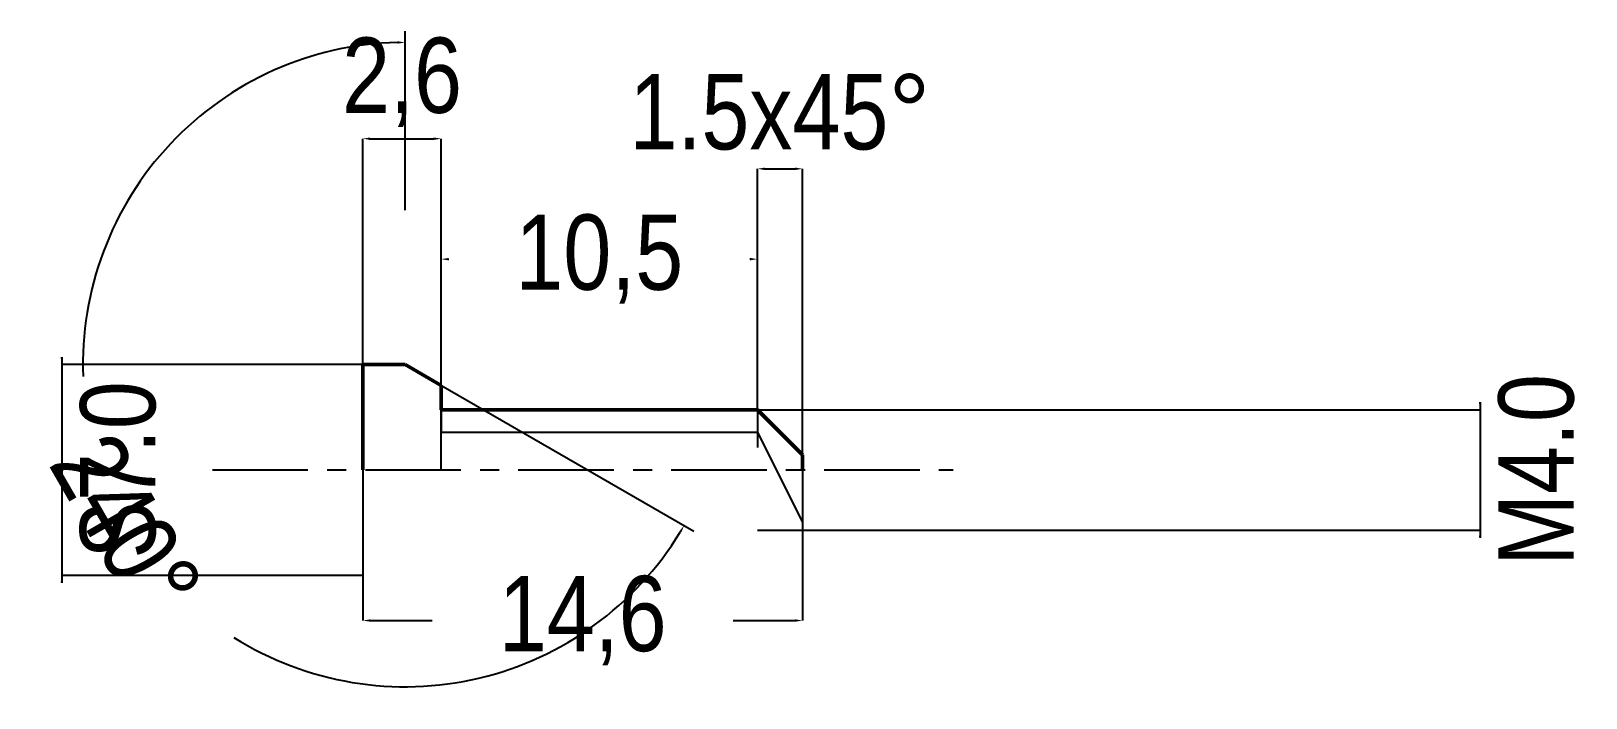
# Model space of a CAD drawing. Header units: millimetres. Extents: x -11 to 40.6, y -7.6 to 14.6.
import ezdxf

# ---------------------------------------------------------------- set-up
doc = ezdxf.new("R2010")
doc.units = ezdxf.units.MM
doc.linetypes.add('CENTER', pattern=[5.08, 3.175, -0.635, 0.635, -0.635])
doc.layers.add('Axises', color=6, linetype='CENTER')
for name, color, linetype, lineweight in [('Main', 7, 'CONTINUOUS', 50), ('Measure', 170, 'Continuous', 25), ('Thread', 4, 'CONTINUOUS', 25)]:
    doc.layers.add(name, color=color, linetype=linetype, lineweight=lineweight)
doc.styles.add('OpenSansCondensed-Light', font='OpenSansCondensed-Light.ttf')
doc.dimstyles.new('EZ_CURVED', dxfattribs={"dimtxt": 0.25, "dimasz": 0.25, "dimexe": 0.375, "dimexo": 0.125, "dimgap": 0.1, "dimtad": 1, "dimlfac": 100, "dimzin": 12, "dimdsep": 46, "dimtxsty": 'OpenSansCondensed-Light', "dimcen": 2.5, "dimazin": 2, "dimtfac": 0.5, "dimtmove": 2, "dimatfit": 3, "dimarcsym": 2})
doc.dimstyles.get("Standard").update_dxf_attribs({"dimtxt": 2.5, "dimasz": 2.5, "dimexe": 1.25, "dimexo": 0.625, "dimtad": 1, "dimcen": 2.5, "dimazin": 3, "dimtfac": 1, "dimtmove": 0, "dimatfit": 3})

# ---------------------------------------------------------------- blocks, each defined once
blk = doc.blocks.new('EZ_ARROW_FILLED')
at = {"color": 0, "linetype": 'BYBLOCK'}
blk.add_line((-0.836, 0), (-1, 0), dxfattribs=at)
blk.add_solid([(-1, 0.164), (0, 0), (-0.836, 0), (-1, -0.164)], dxfattribs=at)
blk = doc.blocks.new('*D1')
for p, q in [((0, 0), (0, -5)), ((14.6, 0), (14.6, -5)), ((0.25, -5), (2.3, -5)), ((12.3, -5), (14.35, -5))]:
    blk.add_line(p, q)
at = {"layer": 'Defpoints'}
for p in [(0, 0), (14.6, 0), (0, -5)]:
    blk.add_point(p, dxfattribs=at)
at = {"layer": 'Measure', "xscale": 0.25, "yscale": 0.25, "rotation": 180}
blk.add_blockref('EZ_ARROW_FILLED', (0, -5), dxfattribs=at)
at = {"layer": 'Measure', "xscale": 0.25, "yscale": 0.25}
blk.add_blockref('EZ_ARROW_FILLED', (14.6, -5), dxfattribs=at)
at = {"layer": 'Measure', "insert": (7.3, -5), "char_height": 2.5, "attachment_point": 5, "style": 'OpenSansCondensed-Light'}
blk.add_mtext('14,6', dxfattribs=at)
blk = doc.blocks.new('*D2')
for p, q in [((2.6, 2), (2.6, 7)), ((13.1, 2), (13.1, 7))]:
    blk.add_line(p, q)
at = {"layer": 'Defpoints'}
for p in [(2.6, 7), (2.6, 2), (13.1, 2)]:
    blk.add_point(p, dxfattribs=at)
at = {"layer": 'Measure', "xscale": 0.25, "yscale": 0.25, "rotation": 180}
blk.add_blockref('EZ_ARROW_FILLED', (2.6, 7), dxfattribs=at)
at = {"layer": 'Measure', "xscale": 0.25, "yscale": 0.25}
blk.add_blockref('EZ_ARROW_FILLED', (13.1, 7), dxfattribs=at)
at = {"layer": 'Measure', "insert": (7.85, 7), "char_height": 2.5, "attachment_point": 5, "style": 'OpenSansCondensed-Light'}
blk.add_mtext('10,5', dxfattribs=at)
blk = doc.blocks.new('*D3')
for p, q in [((-10, 3.75), (-10, -3.75)), ((0, 3.5), (-10, 3.5)), ((0, -3.5), (-10, -3.5))]:
    blk.add_line(p, q)
at = {"layer": 'Defpoints'}
for p in [(-10, 3.5), (0, 3.5), (0, -3.5)]:
    blk.add_point(p, dxfattribs=at)
at = {"layer": 'Measure', "xscale": 0.25, "yscale": 0.25}
for p, rotation in [((-10, 3.5), 270), ((-10, -3.5), 90)]:
    blk.add_blockref('EZ_ARROW_FILLED', p, dxfattribs=dict(at, rotation=rotation))
at = {"layer": 'Measure', "insert": (-8.125, 0), "char_height": 2.5, "attachment_point": 5, "rotation": 90, "style": 'OpenSansCondensed-Light'}
blk.add_mtext('S7.0', dxfattribs=at)
blk = doc.blocks.new('*D4')
for p, q in [((0, 0), (0, 11)), ((0.25, 11), (2.35, 11)), ((2.6, 0), (2.6, 11))]:
    blk.add_line(p, q)
at = {"layer": 'Defpoints'}
for p in [(0, 11), (0, 0), (2.6, 0)]:
    blk.add_point(p, dxfattribs=at)
at = {"layer": 'Measure', "xscale": 0.25, "yscale": 0.25, "rotation": 180}
blk.add_blockref('EZ_ARROW_FILLED', (0, 11), dxfattribs=at)
at = {"layer": 'Measure', "xscale": 0.25, "yscale": 0.25}
blk.add_blockref('EZ_ARROW_FILLED', (2.6, 11), dxfattribs=at)
at = {"layer": 'Measure', "insert": (1.3, 12.875), "char_height": 2.5, "attachment_point": 5, "style": 'OpenSansCondensed-Light'}
blk.add_mtext('2,6', dxfattribs=at)
blk = doc.blocks.new('*D5')
for p, q in [((37.1, 2.25), (37.1, -2.25)), ((13.1, 2), (37.1, 2)), ((13.1, -2), (37.1, -2))]:
    blk.add_line(p, q)
at = {"layer": 'Defpoints'}
for p in [(13.1, 2), (37.1, 2), (13.1, -2)]:
    blk.add_point(p, dxfattribs=at)
at = {"layer": 'Measure', "xscale": 0.25, "yscale": 0.25}
for p, rotation in [((37.1, 2), 270), ((37.1, -2), 90)]:
    blk.add_blockref('EZ_ARROW_FILLED', p, dxfattribs=dict(at, rotation=rotation))
at = {"layer": 'Measure', "insert": (38.975, 0), "char_height": 2.5, "attachment_point": 5, "rotation": 90, "style": 'OpenSansCondensed-Light'}
blk.add_mtext('M4.0', dxfattribs=at)
blk = doc.blocks.new('*D6')
for p, q in [((1.4, 8.625), (1.4, 14.573)), ((1.508, 3.438), (10.989, -2.036))]:
    blk.add_line(p, q)
at = {"layer": 'Defpoints'}
for p in [(-2.4, 13.5), (1.4, 8.5), (1.4, 3.5), (1.4, 3.5), (2.6, 2.807)]:
    blk.add_point(p, dxfattribs=at)
at = {"layer": 'Measure'}
for start, end in [(91.339, 182.1349), (237.8651, 328.661)]:
    blk.add_arc((1.4, 3.5), 10.698, start, end, dxfattribs=at)
at = {"layer": 'Measure', "xscale": 0.25, "yscale": 0.25}
for p, rotation in [((1.4, 14.198), 360.669489424073), ((10.664, -1.849), 59.330510575927015)]:
    blk.add_blockref('EZ_ARROW_FILLED', p, dxfattribs=dict(at, rotation=rotation))
at = {"layer": 'Measure', "insert": (-7.864, -1.849), "char_height": 2.5, "attachment_point": 5, "rotation": 300, "style": 'OpenSansCondensed-Light'}
blk.add_mtext('240°', dxfattribs=at)
blk = doc.blocks.new('*D7')
for p, q in [((13.1, 2), (13.1, 10)), ((13.35, 10), (14.35, 10)), ((14.6, 0.5), (14.6, 10))]:
    blk.add_line(p, q)
at = {"layer": 'Defpoints'}
for p in [(13.1, 10), (13.1, 2), (14.6, 0.5)]:
    blk.add_point(p, dxfattribs=at)
at = {"layer": 'Measure', "xscale": 0.25, "yscale": 0.25, "rotation": 180}
blk.add_blockref('EZ_ARROW_FILLED', (13.1, 10), dxfattribs=at)
at = {"layer": 'Measure', "xscale": 0.25, "yscale": 0.25}
blk.add_blockref('EZ_ARROW_FILLED', (14.6, 10), dxfattribs=at)
at = {"layer": 'Measure', "insert": (13.85, 11.875), "char_height": 2.5, "attachment_point": 5, "style": 'OpenSansCondensed-Light'}
blk.add_mtext('1.5x45°', dxfattribs=at)

msp = doc.modelspace()

# ---------------------------------------------------------------- linework, layer by layer
at = {"layer": 'Axises'}
msp.add_line((-5, 0), (19.6, 0), dxfattribs=at)
at = {"layer": 'Main'}
for p, q in [((0, 0), (0, 3.5)), ((0, 3.5), (1.4, 3.5)), ((1.4, 3.5), (2.6, 2.80718)), ((2.6, 2.80718), (2.6, 2)), ((2.6, 2), (13.1, 2)), ((13.1, 2), (14.6, 0.5)), ((14.6, 0.5), (14.6, 0))]:
    msp.add_line(p, q, dxfattribs=at)
at = {"layer": 'Thread'}
for p, q in [((2.6, 2), (2.6, 1.25)), ((13.1, 2), (13.1, 0.75)), ((2.6, 1.25), (13.1, 1.25)), ((13.1, 1.25), (14.6, -1.75))]:
    msp.add_line(p, q, dxfattribs=at)

# ---------------------------------------------------------------- dimensions: what is measured, and where the dimension line sits
at = {"layer": 'Measure'}
dim = msp.add_angular_dim_2l(base=(-2.4, 13.5), line1=((1.4, 3.5), (2.6, 2.80718)), line2=((1.4, 3.5), (1.4, 8.5)), dimstyle='EZ_CURVED', override={"dimtxt": 2.5, "dimtad": 0, "dimblk": 'EZ_ARROW_FILLED', "dimdle": 0, "dimtvp": 0}, dxfattribs=at)
dim.commit()
dim.dimension.update_dxf_attribs({"geometry": '*D6', "text_midpoint": (-7.86445, -1.84883)})
for base, p1, p2, picture, middle in [((0, 11), (0, 0), (2.6, 0), '*D4', (1.3, 12.875)), ((2.6, 7), (2.6, 2), (13.1, 2), '*D2', (7.85, 7)), ((0, -5), (0, 0), (14.6, 0), '*D1', (7.3, -5))]:
    dim = msp.add_linear_dim(base=base, p1=p1, p2=p2, dimstyle='STANDARD', override={"dimtxt": 2.5, "dimtad": 0, "dimblk": 'EZ_ARROW_FILLED', "dimdle": 0, "dimtvp": 0}, dxfattribs=at)
    dim.commit()
    dim.dimension.update_dxf_attribs({"geometry": picture, "text_midpoint": middle})
dim = msp.add_linear_dim(base=(13.1, 10), p1=(13.1, 2), p2=(14.6, 0.5), text='1.5x45°', dimstyle='STANDARD', override={"dimtxt": 2.5, "dimtad": 0, "dimblk": 'EZ_ARROW_FILLED', "dimdle": 0, "dimtvp": 0}, dxfattribs=at)
dim.commit()
dim.dimension.update_dxf_attribs({"geometry": '*D7', "text_midpoint": (13.85, 11.875)})
for base, p1, p2, text, picture, middle in [((-10, 3.5), (0, 3.5), (0, -3.5), 'S7.0', '*D3', (-8.125, 0)), ((37.1, 2), (13.1, 2), (13.1, -2), 'M4.0', '*D5', (38.975, 0))]:
    dim = msp.add_linear_dim(base=base, p1=p1, p2=p2, angle=90, text=text, dimstyle='STANDARD', override={"dimtxt": 2.5, "dimtad": 0, "dimblk": 'EZ_ARROW_FILLED', "dimdle": 0, "dimtvp": 0}, dxfattribs=at)
    dim.commit()
    dim.dimension.update_dxf_attribs({"geometry": picture, "text_midpoint": middle})

doc.saveas('drawing.dxf')
